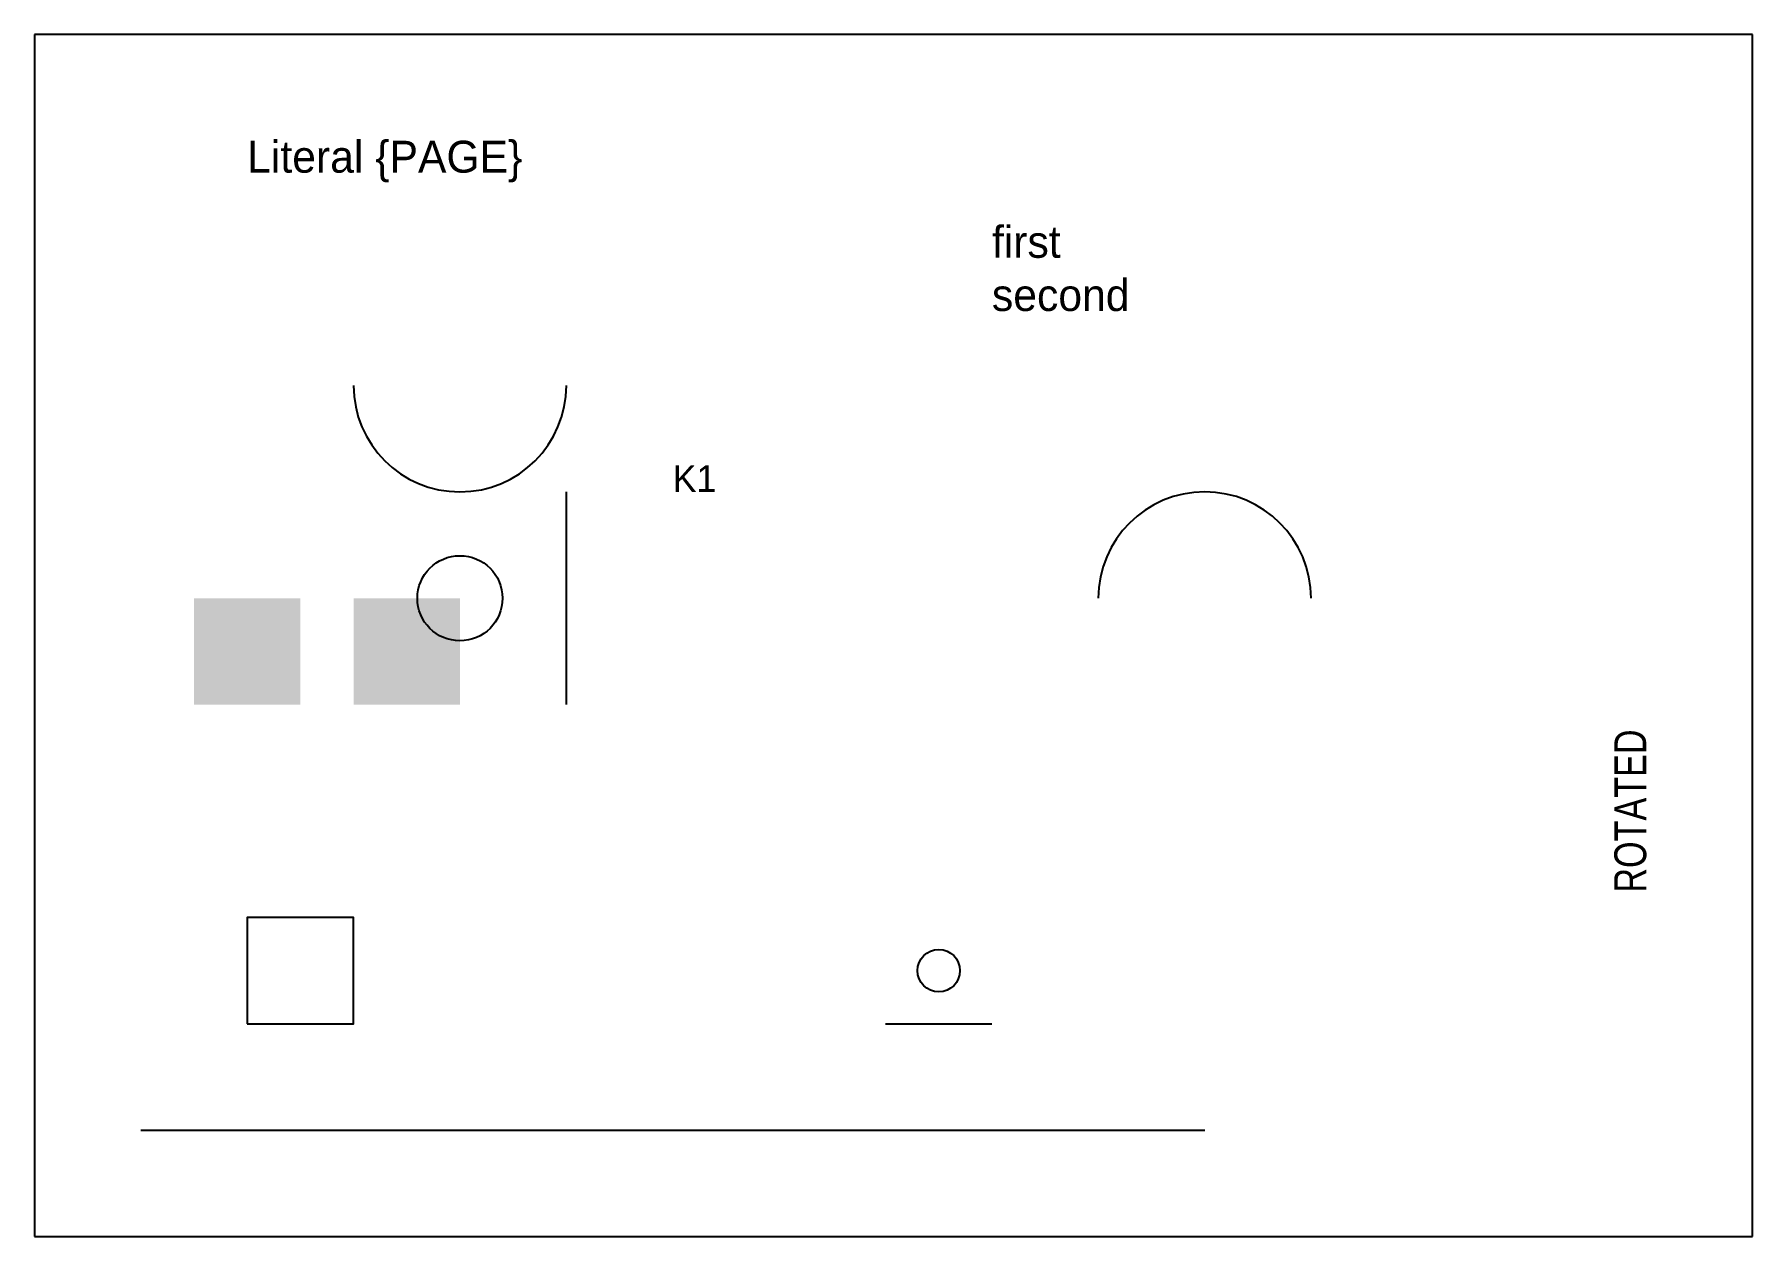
# Paper-space layout 'Page-1' of a CAD drawing. Header units: millimetres. Extents: x 0 to 162, y 0 to 113.
# The model-space entities are those that its viewports show. They can reach past a viewport. Long polylines and large blocks are cut down to what shows.
import ezdxf
from ezdxf.enums import TextEntityAlignment as Align

# ---------------------------------------------------------------- set-up
doc = ezdxf.new("R2010")
doc.units = ezdxf.units.MM
doc.layers.add('PAGE-EDGE', color=7, linetype='Continuous', plot=False)
doc.layers.add('VIEWPORTS', color=7, linetype='Continuous', plot=False)
doc.layers.add('WIRE', color=7, linetype='Continuous')

msp = doc.modelspace()

# ---------------------------------------------------------------- hatches: boundary and pattern name
for points in [[(15, 50), (25, 50), (25, 60), (15, 60)], [(30, 50), (40, 50), (40, 60), (30, 60)]]:
    msp.add_hatch(color=7).paths.add_polyline_path(points, flags=0)

# ---------------------------------------------------------------- linework, layer by layer
at = {"color": 7}
msp.add_lwpolyline([(20, 20), (30, 20), (30, 30), (20, 30)], close=True, dxfattribs=at)
for centre, start, end in [((40, 80), 180, 0), ((110, 60), 0, 180)]:
    msp.add_arc(centre, 10, start, end, dxfattribs=at)
at = {"layer": 'PAGE-EDGE'}
for p, q in [((161.5, 113), (0, 113)), ((0, 113), (0, 0)), ((161.5, 0), (161.5, 113)), ((0, 0), (161.5, 0))]:
    msp.add_line(p, q, dxfattribs=at)
at = {"layer": 'WIRE', "color": 1}
for p, q in [((50, 50), (50, 70)), ((80, 20), (90, 20)), ((10, 10), (110, 10))]:
    msp.add_line(p, q, dxfattribs=at)
for centre, radius in [((40, 60), 4), ((85, 25), 2)]:
    msp.add_circle(centre, radius, dxfattribs=at)

# ---------------------------------------------------------------- texts
at = {"color": 7}
for s, p in [('Literal {PAGE}', (20, 100)), ('first', (90, 92)), ('second', (90, 87))]:
    msp.add_text(s, height=3, dxfattribs=at).set_placement(p)
at = {"color": 7, "width": 0.8}
msp.add_text('ROTATED', height=3, rotation=90, dxfattribs=at).set_placement((150, 40), align=Align.MIDDLE_CENTER)
at = {"layer": 'WIRE', "color": 1}
msp.add_text('K1', height=2.5, dxfattribs=at).set_placement((60, 70))

psp = doc.layouts.new('Page-1')

# ---------------------------------------------------------------- viewports
at = {"layer": 'VIEWPORTS'}
psp.add_viewport(center=(80.75, 56.5), size=(161.5, 113), view_center_point=(80.75, 56.5), view_height=113, dxfattribs=at)

doc.saveas('drawing.dxf')
